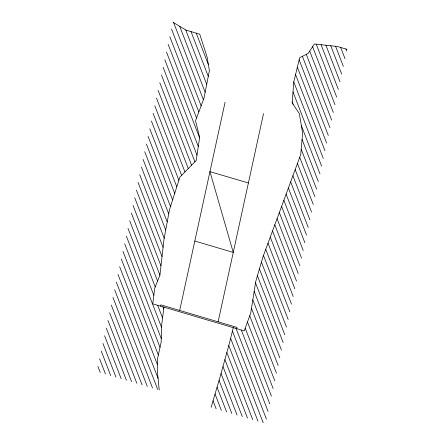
<?xml version="1.0" encoding="UTF-8"?>
<svg xmlns="http://www.w3.org/2000/svg" width="445" height="445" viewBox="0 0 445 445"><rect width="100%" height="100%" fill="white"/><g stroke="black" fill="none" stroke-linecap="round" stroke-linejoin="round"><path stroke-width="0.67" d="M163.955 307.145L161.758 324.205L161.173 342.038L157.486 358.948L157.452 372.092L159.227 389.931M160.489 306.121L160.762 304.858L237.04 327.414L236.762 328.677M179.68 310.454L225.087 102.216M218.122 321.818L263.523 113.586M233.297 327.654L229.003 344.786L220.136 376.782L211.114 407.353M347.083 49.356L337.31 46.464L314.381 43.988L308.229 53.361L299.652 57.711L293.806 81.813L292.154 102.851L299.363 113.636L302.6 133.144L300.737 154.576L263.006 256.759L255.73 281.507L250.719 313.091L244.216 330.88L152.746 303.829L154.743 288.149L159.911 275.21L163.999 239.221L169.467 209.84L179.891 177.099L196.178 160.556L199.66 137.383L195.533 120.767L203.955 98.289L209.4 70.627L207.081 57.027L199.738 34.193L185.954 30.115L172.966 22.25M248.388 182.995L209.951 171.631L233.252 252.41L194.815 241.04M345.899 49.006L346.705 51.092M340.675 47.459L345.031 58.762M335.586 46.28L343.362 66.427M330.757 45.757L341.688 74.098M325.924 45.234L340.019 81.769M321.09 44.711L338.345 89.434M316.261 44.188L336.67 97.105M312.596 46.703L335.002 104.775M309.681 51.147L333.327 112.446M306.288 54.346L331.659 120.111M302.411 56.309L329.984 127.782M299.14 59.825L328.31 135.452M297.349 67.195L326.641 143.118M295.563 74.565L324.967 150.788M293.795 81.98L323.298 158.459M293.01 91.954L321.624 166.124M292.226 101.927L293.172 104.369M301.337 125.54L319.949 173.795M302.055 139.402L318.281 181.465M301.204 149.197L316.606 189.136M299.713 157.341L314.938 196.801M297.449 163.476L313.263 204.472M295.185 169.612L311.589 212.143M292.921 175.742L309.92 219.808M290.657 181.877L308.246 227.478M288.388 188.007L306.572 235.149M286.124 194.142L304.903 242.814M283.86 200.278L303.229 250.485M281.596 206.408L301.56 258.156M279.332 212.543L299.886 265.826M277.068 218.673L298.211 273.491M274.804 224.808L296.542 281.162M196.239 33.158L208.371 64.608M272.54 230.944L294.868 288.833M191.016 31.612L208.271 76.351M270.276 237.074L293.199 296.498M185.76 29.999L206.708 84.3M268.007 243.209L291.525 304.169M179.719 26.338L205.145 92.243M265.743 249.339L289.851 311.839M173.678 22.684L203.41 99.747M263.479 255.475L288.182 319.504M171.492 29.014L201.123 105.838M261.421 262.144L286.508 327.175M169.818 36.679L198.843 111.929M259.418 268.952L284.839 334.846M168.143 44.35L196.562 118.02M257.416 275.767L283.165 342.517M166.474 52.02L199.588 137.861M255.519 282.848L281.49 350.182M164.8 59.686L198.286 146.5M254.167 291.353L279.822 357.852M163.131 67.356L196.99 155.138M252.821 299.858L278.147 365.523M161.457 75.027L194.938 161.819M251.47 308.363L276.478 373.188M159.783 82.692L191.611 165.195M249.717 315.833L274.804 380.859M158.114 90.363L188.285 168.577M247.465 321.996L273.13 388.53M156.44 98.034L184.959 171.954M245.212 328.16L271.461 396.195M154.765 105.704L181.627 175.336M241.301 330.018L269.787 403.865M153.097 113.369L178.89 180.242M236.072 328.471L268.118 411.536M151.422 121.04L176.798 186.817M232.44 331.058L266.444 419.207M149.754 128.711L174.707 193.391M230.616 338.334L263.179 422.75M148.079 136.376L172.61 199.966M228.78 345.581L257.955 421.204M146.405 144.046L170.518 206.547M226.844 352.568L252.727 419.657M144.736 151.717L168.716 213.878M224.909 359.554L247.498 418.111M143.062 159.382L167.209 221.977M222.973 366.541L242.275 416.565M141.393 167.053L165.701 230.076M221.037 373.527L237.046 415.024M139.719 174.724L164.194 238.175M219.068 380.414L231.817 413.477M138.045 182.394L163.081 247.292M217.06 387.211L226.594 411.931M136.376 190.06L162.03 256.565M215.052 394.009L221.365 410.385M134.702 197.73L160.973 265.837M213.044 400.811L216.142 408.838M133.033 205.401L159.922 275.11M131.358 213.066L157.58 281.045M129.684 220.737L155.227 286.942M162.898 306.833L163.721 308.964M128.015 228.407L153.831 295.324M157.669 305.287L162.564 317.964M126.341 236.072L161.646 327.592M124.672 243.743L161.285 338.656M122.998 251.414L160.011 347.361M121.324 259.085L158.337 355.032M119.655 266.75L157.469 364.783M117.981 274.42L158.07 378.345M116.312 282.091L157.741 389.492M114.638 289.756L152.513 387.945M112.963 297.427L147.284 386.399M111.295 305.098L142.061 384.853M109.62 312.768L136.832 383.306M107.951 320.433L131.609 381.76M106.277 328.104L126.38 380.214M104.603 335.775L121.151 378.667M102.934 343.44L115.928 377.126M101.26 351.111L110.699 375.58M99.591 358.781L105.471 374.034M97.917 366.446L100.247 372.487"/></g></svg>
